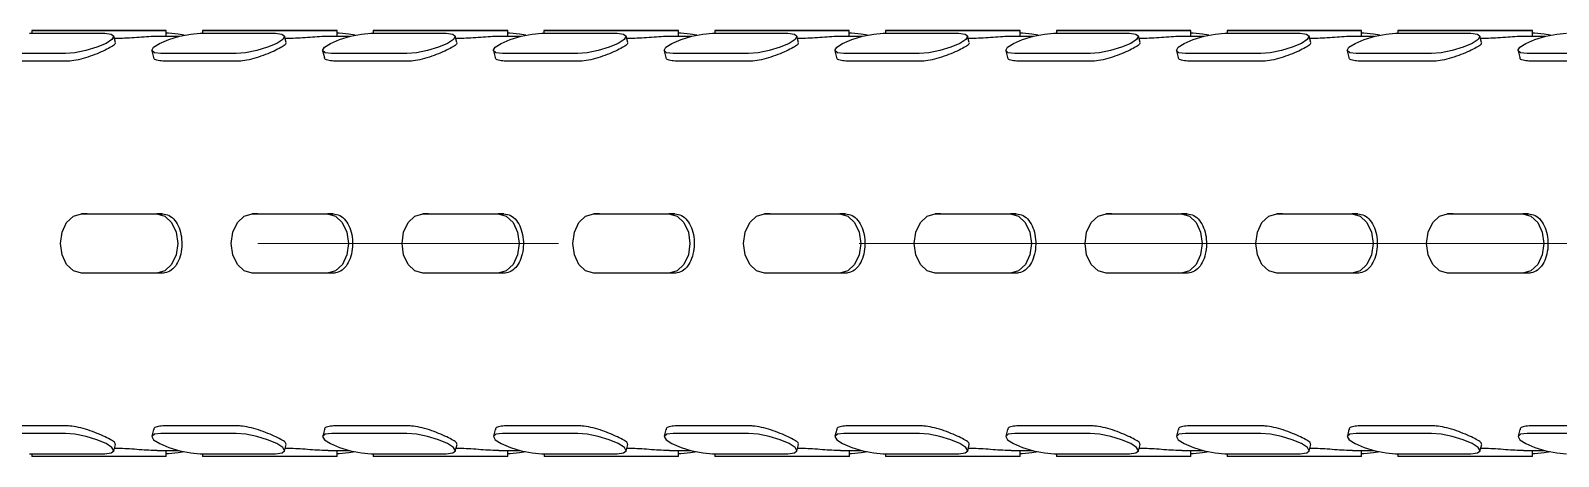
# Model space of a CAD drawing. Extents: x 0 to 2170, y 0 to 1590.
# Drawn here: x 886.3 to 1015.4, y 1186.9 to 1222.9 of the extents above; entities that cross this region are included whole.
import ezdxf

# ---------------------------------------------------------------- set-up
doc = ezdxf.new("R2010")
doc.units = 0
doc.header["$LTSCALE"] = 10
doc.header["$MEASUREMENT"] = 0
doc.linetypes.add('CENTERX2', pattern=[20.32, 12.7, -2.54, 2.54, -2.54])
doc.layers.get('0').update_dxf_attribs({"linetype": 'CONTINUOUS'})
doc.layers.add('中心线层', color=1, linetype='CENTERX2', lineweight=25)

msp = doc.modelspace()

# ---------------------------------------------------------------- linework, layer by layer
at = {"color": 7, "linetype": 'Continuous', "lineweight": 25}
for p, q in [((886.23, 1222.7), (892.6, 1222.7)), ((886.43, 1222.93), (886.43, 1222.7)), ((893.52, 1222.93), (887.16, 1222.93)), ((890.69, 1222.93), (897.06, 1222.93)), ((893.5, 1221.91), (893.36, 1222.47)), ((893.52, 1222.25), (893.41, 1222.25)), ((898.85, 1222.43), (897.04, 1222.43)), ((897.79, 1222.43), (897.79, 1222.93)), ((897.98, 1222.7), (897.79, 1222.7)), ((900.66, 1222.7), (907.02, 1222.7)), ((900.85, 1222.93), (900.85, 1222.7)), ((907.95, 1222.93), (901.58, 1222.93)), ((905.12, 1222.93), (911.48, 1222.93)), ((907.93, 1221.91), (907.78, 1222.47)), ((907.95, 1222.25), (907.84, 1222.25)), ((913.28, 1222.43), (911.46, 1222.43)), ((912.22, 1222.43), (912.22, 1222.93)), ((912.41, 1222.7), (912.22, 1222.7)), ((915.08, 1222.7), (921.45, 1222.7)), ((915.28, 1222.93), (915.28, 1222.7)), ((922.37, 1222.93), (916.01, 1222.93)), ((919.54, 1222.93), (925.91, 1222.93)), ((922.35, 1221.91), (922.21, 1222.47)), ((922.37, 1222.25), (922.26, 1222.25)), ((927.7, 1222.43), (925.89, 1222.43)), ((926.64, 1222.43), (926.64, 1222.93)), ((926.83, 1222.7), (926.64, 1222.7)), ((929.51, 1222.7), (935.87, 1222.7)), ((929.7, 1222.93), (929.7, 1222.7)), ((936.8, 1222.93), (930.43, 1222.93)), ((933.97, 1222.93), (940.33, 1222.93)), ((936.78, 1221.91), (936.63, 1222.47)), ((936.8, 1222.25), (936.69, 1222.25)), ((942.13, 1222.43), (940.31, 1222.43)), ((941.07, 1222.43), (941.07, 1222.93)), ((941.26, 1222.7), (941.07, 1222.7)), ((943.93, 1222.7), (950.3, 1222.7)), ((944.13, 1222.93), (944.13, 1222.7)), ((951.22, 1222.93), (944.86, 1222.93)), ((948.39, 1222.93), (954.76, 1222.93)), ((951.2, 1221.91), (951.06, 1222.47)), ((951.22, 1222.25), (951.11, 1222.25)), ((956.55, 1222.43), (954.74, 1222.43)), ((955.49, 1222.43), (955.49, 1222.93)), ((955.68, 1222.7), (955.49, 1222.7)), ((958.36, 1222.7), (964.72, 1222.7)), ((958.55, 1222.93), (958.55, 1222.7)), ((965.65, 1222.93), (959.28, 1222.93)), ((962.82, 1222.93), (969.18, 1222.93)), ((965.63, 1221.91), (965.48, 1222.47)), ((965.65, 1222.25), (965.54, 1222.25)), ((970.98, 1222.43), (969.16, 1222.43)), ((969.92, 1222.43), (969.92, 1222.93)), ((970.11, 1222.7), (969.92, 1222.7)), ((972.78, 1222.7), (979.15, 1222.7)), ((972.98, 1222.93), (972.98, 1222.7)), ((980.07, 1222.93), (973.71, 1222.93)), ((977.24, 1222.93), (983.61, 1222.93)), ((980.05, 1221.91), (979.91, 1222.47)), ((980.07, 1222.25), (979.96, 1222.25)), ((985.4, 1222.43), (983.59, 1222.43)), ((984.34, 1222.43), (984.34, 1222.93)), ((984.53, 1222.7), (984.34, 1222.7)), ((987.21, 1222.7), (993.57, 1222.7)), ((987.4, 1222.93), (987.4, 1222.7)), ((994.5, 1222.93), (988.13, 1222.93)), ((991.67, 1222.93), (998.03, 1222.93)), ((994.48, 1221.91), (994.33, 1222.47)), ((994.5, 1222.25), (994.39, 1222.25)), ((999.83, 1222.43), (998.01, 1222.43)), ((998.77, 1222.43), (998.77, 1222.93)), ((998.96, 1222.7), (998.77, 1222.7)), ((1001.63, 1222.7), (1008, 1222.7)), ((1001.83, 1222.93), (1001.83, 1222.7)), ((1008.92, 1222.93), (1002.56, 1222.93)), ((1006.09, 1222.93), (1012.46, 1222.93)), ((1008.9, 1221.91), (1008.76, 1222.47)), ((1008.92, 1222.25), (1008.81, 1222.25)), ((1014.25, 1222.43), (1012.44, 1222.43)), ((1013.19, 1222.43), (1013.19, 1222.93)), ((1013.38, 1222.7), (1013.19, 1222.7)), ((889.28, 1220.99), (882.91, 1220.99)), ((896.58, 1221.22), (896.72, 1220.66)), ((903.7, 1220.99), (897.34, 1220.99)), ((911, 1221.22), (911.15, 1220.66)), ((918.13, 1220.99), (911.76, 1220.99)), ((925.43, 1221.22), (925.57, 1220.66)), ((932.55, 1220.99), (926.19, 1220.99)), ((939.85, 1221.22), (940, 1220.66)), ((946.98, 1220.99), (940.61, 1220.99)), ((954.28, 1221.22), (954.42, 1220.66)), ((961.4, 1220.99), (955.04, 1220.99)), ((968.7, 1221.22), (968.85, 1220.66)), ((975.83, 1220.99), (969.46, 1220.99)), ((983.13, 1221.22), (983.27, 1220.66)), ((990.25, 1220.99), (983.89, 1220.99)), ((997.55, 1221.22), (997.7, 1220.66)), ((1004.68, 1220.99), (998.31, 1220.99)), ((1011.98, 1221.22), (1012.12, 1220.66)), ((1019.1, 1220.99), (1012.74, 1220.99)), ((889.44, 1220.35), (883.08, 1220.35)), ((903.87, 1220.35), (897.5, 1220.35)), ((918.29, 1220.35), (911.93, 1220.35)), ((932.72, 1220.35), (926.35, 1220.35)), ((947.14, 1220.35), (940.78, 1220.35)), ((961.57, 1220.35), (955.2, 1220.35)), ((975.99, 1220.35), (969.63, 1220.35)), ((990.42, 1220.35), (984.05, 1220.35)), ((1004.84, 1220.35), (998.48, 1220.35)), ((1019.27, 1220.35), (1012.9, 1220.35)), ((890.63, 1207.43), (896.99, 1207.43)), ((891.11, 1207.43), (890.63, 1207.43)), ((891.11, 1207.43), (897.47, 1207.43)), ((897.47, 1207.43), (896.99, 1207.43)), ((905.05, 1207.43), (911.41, 1207.43)), ((905.53, 1207.43), (905.05, 1207.43)), ((905.53, 1207.43), (911.9, 1207.43)), ((911.9, 1207.43), (911.41, 1207.43)), ((919.48, 1207.43), (925.84, 1207.43)), ((919.96, 1207.43), (919.48, 1207.43)), ((919.96, 1207.43), (926.32, 1207.43)), ((926.32, 1207.43), (925.84, 1207.43)), ((933.9, 1207.43), (940.26, 1207.43)), ((934.38, 1207.43), (933.9, 1207.43)), ((934.38, 1207.43), (940.75, 1207.43)), ((940.75, 1207.43), (940.26, 1207.43)), ((948.33, 1207.43), (954.69, 1207.43)), ((948.81, 1207.43), (948.33, 1207.43)), ((948.81, 1207.43), (955.17, 1207.43)), ((955.17, 1207.43), (954.69, 1207.43)), ((962.75, 1207.43), (969.11, 1207.43)), ((963.23, 1207.43), (962.75, 1207.43)), ((963.23, 1207.43), (969.6, 1207.43)), ((969.6, 1207.43), (969.11, 1207.43)), ((977.18, 1207.43), (983.54, 1207.43)), ((977.66, 1207.43), (977.18, 1207.43)), ((977.66, 1207.43), (984.02, 1207.43)), ((984.02, 1207.43), (983.54, 1207.43)), ((991.6, 1207.43), (997.96, 1207.43)), ((992.08, 1207.43), (991.6, 1207.43)), ((992.08, 1207.43), (998.45, 1207.43)), ((998.45, 1207.43), (997.96, 1207.43)), ((1006.03, 1207.43), (1012.39, 1207.43)), ((1006.51, 1207.43), (1006.03, 1207.43)), ((1006.51, 1207.43), (1012.87, 1207.43)), ((1012.87, 1207.43), (1012.39, 1207.43)), ((896.99, 1202.43), (890.63, 1202.43)), ((897.47, 1202.43), (896.99, 1202.43)), ((911.42, 1202.43), (905.05, 1202.43)), ((911.9, 1202.43), (911.42, 1202.43)), ((925.84, 1202.43), (919.48, 1202.43)), ((926.32, 1202.43), (925.84, 1202.43)), ((940.27, 1202.43), (933.9, 1202.43)), ((940.75, 1202.43), (940.27, 1202.43)), ((954.69, 1202.43), (948.33, 1202.43)), ((955.17, 1202.43), (954.69, 1202.43)), ((969.12, 1202.43), (962.75, 1202.43)), ((969.6, 1202.43), (969.12, 1202.43)), ((983.54, 1202.43), (977.18, 1202.43)), ((984.02, 1202.43), (983.54, 1202.43)), ((997.97, 1202.43), (991.6, 1202.43)), ((998.45, 1202.43), (997.97, 1202.43)), ((1012.39, 1202.43), (1006.03, 1202.43)), ((1012.87, 1202.43), (1012.39, 1202.43)), ((889.28, 1188.87), (882.92, 1188.87)), ((889.44, 1189.51), (883.08, 1189.51)), ((896.73, 1189.2), (896.58, 1188.64)), ((903.71, 1188.87), (897.34, 1188.87)), ((903.87, 1189.51), (897.51, 1189.51)), ((911.15, 1189.2), (911.01, 1188.64)), ((918.13, 1188.87), (911.77, 1188.87)), ((918.29, 1189.51), (911.93, 1189.51)), ((925.58, 1189.2), (925.43, 1188.64)), ((932.56, 1188.87), (926.19, 1188.87)), ((932.72, 1189.51), (926.36, 1189.51)), ((940, 1189.2), (939.86, 1188.64)), ((946.98, 1188.87), (940.62, 1188.87)), ((947.14, 1189.51), (940.78, 1189.51)), ((954.43, 1189.2), (954.28, 1188.64)), ((961.41, 1188.87), (955.04, 1188.87)), ((961.57, 1189.51), (955.21, 1189.51)), ((968.85, 1189.2), (968.71, 1188.64)), ((975.83, 1188.87), (969.47, 1188.87)), ((975.99, 1189.51), (969.63, 1189.51)), ((983.28, 1189.2), (983.13, 1188.64)), ((990.26, 1188.87), (983.89, 1188.87)), ((990.42, 1189.51), (984.06, 1189.51)), ((997.7, 1189.2), (997.56, 1188.64)), ((1004.68, 1188.87), (998.32, 1188.87)), ((1004.84, 1189.51), (998.48, 1189.51)), ((1012.13, 1189.2), (1011.98, 1188.64)), ((1019.11, 1188.87), (1012.74, 1188.87)), ((1019.27, 1189.51), (1012.91, 1189.51)), ((893.36, 1187.39), (893.51, 1187.95)), ((893.53, 1187.61), (893.42, 1187.61)), ((897.04, 1187.43), (898.85, 1187.43)), ((897.8, 1186.93), (897.8, 1187.43)), ((907.79, 1187.39), (907.93, 1187.95)), ((907.95, 1187.61), (907.84, 1187.61)), ((911.46, 1187.43), (913.27, 1187.43)), ((912.22, 1186.93), (912.22, 1187.43)), ((922.21, 1187.39), (922.36, 1187.95)), ((922.38, 1187.61), (922.27, 1187.61)), ((925.89, 1187.43), (927.7, 1187.43)), ((926.65, 1186.93), (926.65, 1187.43)), ((936.64, 1187.39), (936.78, 1187.95)), ((936.8, 1187.61), (936.69, 1187.61)), ((940.31, 1187.43), (942.12, 1187.43)), ((941.07, 1186.93), (941.07, 1187.43)), ((951.06, 1187.39), (951.21, 1187.95)), ((951.23, 1187.61), (951.12, 1187.61)), ((954.74, 1187.43), (956.55, 1187.43)), ((955.5, 1186.93), (955.5, 1187.43)), ((965.49, 1187.39), (965.63, 1187.95)), ((965.65, 1187.61), (965.54, 1187.61)), ((969.16, 1187.43), (970.97, 1187.43)), ((969.92, 1186.93), (969.92, 1187.43)), ((979.91, 1187.39), (980.06, 1187.95)), ((980.08, 1187.61), (979.97, 1187.61)), ((983.59, 1187.43), (985.4, 1187.43)), ((984.34, 1186.93), (984.34, 1187.43)), ((994.34, 1187.39), (994.48, 1187.95)), ((994.5, 1187.61), (994.39, 1187.61)), ((998.01, 1187.43), (999.82, 1187.43)), ((998.77, 1186.93), (998.77, 1187.43)), ((1008.76, 1187.39), (1008.91, 1187.95)), ((1008.93, 1187.61), (1008.82, 1187.61)), ((1012.44, 1187.43), (1014.25, 1187.43)), ((1013.19, 1186.93), (1013.19, 1187.43)), ((886.24, 1187.16), (892.6, 1187.16)), ((886.43, 1187.16), (886.43, 1186.93)), ((893.53, 1186.93), (887.16, 1186.93)), ((897.99, 1187.16), (897.8, 1187.16)), ((900.66, 1187.16), (907.03, 1187.16)), ((900.86, 1187.16), (900.86, 1186.93)), ((907.95, 1186.93), (901.59, 1186.93)), ((912.41, 1187.16), (912.22, 1187.16)), ((915.09, 1187.16), (921.45, 1187.16)), ((915.28, 1187.16), (915.28, 1186.93)), ((922.38, 1186.93), (916.01, 1186.93)), ((926.84, 1187.16), (926.65, 1187.16)), ((929.51, 1187.16), (935.88, 1187.16)), ((929.71, 1187.16), (929.71, 1186.93)), ((936.8, 1186.93), (930.44, 1186.93)), ((941.26, 1187.16), (941.07, 1187.16)), ((943.94, 1187.16), (950.3, 1187.16)), ((944.13, 1187.16), (944.13, 1186.93)), ((951.23, 1186.93), (944.86, 1186.93)), ((955.69, 1187.16), (955.5, 1187.16)), ((958.36, 1187.16), (964.73, 1187.16)), ((958.56, 1187.16), (958.56, 1186.93)), ((965.65, 1186.93), (959.29, 1186.93)), ((970.11, 1187.16), (969.92, 1187.16)), ((972.79, 1187.16), (979.15, 1187.16)), ((972.98, 1187.16), (972.98, 1186.93)), ((980.08, 1186.93), (973.71, 1186.93)), ((984.54, 1187.16), (984.34, 1187.16)), ((987.21, 1187.16), (993.58, 1187.16)), ((987.41, 1187.16), (987.41, 1186.93)), ((994.5, 1186.93), (988.14, 1186.93)), ((998.96, 1187.16), (998.77, 1187.16)), ((1001.64, 1187.16), (1008, 1187.16)), ((1001.83, 1187.16), (1001.83, 1186.93)), ((1008.93, 1186.93), (1002.56, 1186.93)), ((1013.39, 1187.16), (1013.19, 1187.16))]:
    msp.add_line(p, q, dxfattribs=at)
at = {"color": 7, "linetype": 'Continuous', "lineweight": 25, "flags": 128}
for points in [[(887.16, 1222.93), (886.62, 1222.93), (886.43, 1222.93), (886.62, 1222.93), (887.16, 1222.93), (887.97, 1222.93), (888.93, 1222.93), (889.88, 1222.93), (890.69, 1222.93)], [(892.6, 1222.7), (893.15, 1222.64), (893.36, 1222.45), (893.21, 1222.17), (892.71, 1221.85), (891.94, 1221.52), (891.01, 1221.24), (890.08, 1221.06), (889.28, 1220.99)], [(897.06, 1222.93), (897.6, 1222.93), (897.79, 1222.93), (897.6, 1222.93), (897.06, 1222.93), (896.25, 1222.93), (895.29, 1222.93), (894.33, 1222.93), (893.52, 1222.93)], [(897.34, 1220.99), (896.79, 1221.06), (896.57, 1221.24), (896.73, 1221.52), (897.23, 1221.85), (898, 1222.17), (898.92, 1222.45), (899.86, 1222.64), (900.66, 1222.7)], [(899.32, 1222.54), (898.79, 1222.64), (897.98, 1222.7)], [(901.58, 1222.93), (901.04, 1222.93), (900.85, 1222.93), (901.04, 1222.93), (901.58, 1222.93), (902.4, 1222.93), (903.35, 1222.93), (904.31, 1222.93), (905.12, 1222.93)], [(907.02, 1222.7), (907.57, 1222.64), (907.79, 1222.45), (907.63, 1222.17), (907.13, 1221.85), (906.36, 1221.52), (905.44, 1221.24), (904.5, 1221.06), (903.7, 1220.99)], [(911.48, 1222.93), (912.03, 1222.93), (912.22, 1222.93), (912.03, 1222.93), (911.48, 1222.93), (910.67, 1222.93), (909.72, 1222.93), (908.76, 1222.93), (907.95, 1222.93)], [(911.76, 1220.99), (911.21, 1221.06), (911, 1221.24), (911.15, 1221.52), (911.66, 1221.85), (912.43, 1222.17), (913.35, 1222.45), (914.28, 1222.64), (915.08, 1222.7)], [(913.75, 1222.54), (913.21, 1222.64), (912.41, 1222.7)], [(916.01, 1222.93), (915.47, 1222.93), (915.28, 1222.93), (915.47, 1222.93), (916.01, 1222.93), (916.82, 1222.93), (917.78, 1222.93), (918.73, 1222.93), (919.54, 1222.93)], [(921.45, 1222.7), (922, 1222.64), (922.21, 1222.45), (922.06, 1222.17), (921.56, 1221.85), (920.79, 1221.52), (919.86, 1221.24), (918.93, 1221.06), (918.13, 1220.99)], [(925.91, 1222.93), (926.45, 1222.93), (926.64, 1222.93), (926.45, 1222.93), (925.91, 1222.93), (925.1, 1222.93), (924.14, 1222.93), (923.18, 1222.93), (922.37, 1222.93)], [(926.19, 1220.99), (925.64, 1221.06), (925.42, 1221.24), (925.58, 1221.52), (926.08, 1221.85), (926.85, 1222.17), (927.77, 1222.45), (928.71, 1222.64), (929.51, 1222.7)], [(928.17, 1222.54), (927.64, 1222.64), (926.83, 1222.7)], [(930.43, 1222.93), (929.89, 1222.93), (929.7, 1222.93), (929.89, 1222.93), (930.43, 1222.93), (931.25, 1222.93), (932.2, 1222.93), (933.16, 1222.93), (933.97, 1222.93)], [(935.87, 1222.7), (936.42, 1222.64), (936.64, 1222.45), (936.48, 1222.17), (935.98, 1221.85), (935.21, 1221.52), (934.29, 1221.24), (933.35, 1221.06), (932.55, 1220.99)], [(940.33, 1222.93), (940.88, 1222.93), (941.07, 1222.93), (940.88, 1222.93), (940.33, 1222.93), (939.52, 1222.93), (938.57, 1222.93), (937.61, 1222.93), (936.8, 1222.93)], [(940.61, 1220.99), (940.06, 1221.06), (939.85, 1221.24), (940, 1221.52), (940.51, 1221.85), (941.28, 1222.17), (942.2, 1222.45), (943.13, 1222.64), (943.93, 1222.7)], [(942.6, 1222.54), (942.06, 1222.64), (941.26, 1222.7)], [(944.86, 1222.93), (944.32, 1222.93), (944.13, 1222.93), (944.32, 1222.93), (944.86, 1222.93), (945.67, 1222.93), (946.63, 1222.93), (947.58, 1222.93), (948.39, 1222.93)], [(950.3, 1222.7), (950.85, 1222.64), (951.06, 1222.45), (950.91, 1222.17), (950.41, 1221.85), (949.64, 1221.52), (948.71, 1221.24), (947.78, 1221.06), (946.98, 1220.99)], [(954.76, 1222.93), (955.3, 1222.93), (955.49, 1222.93), (955.3, 1222.93), (954.76, 1222.93), (953.95, 1222.93), (952.99, 1222.93), (952.03, 1222.93), (951.22, 1222.93)], [(955.04, 1220.99), (954.49, 1221.06), (954.27, 1221.24), (954.43, 1221.52), (954.93, 1221.85), (955.7, 1222.17), (956.62, 1222.45), (957.56, 1222.64), (958.36, 1222.7)], [(957.02, 1222.54), (956.49, 1222.64), (955.68, 1222.7)], [(959.28, 1222.93), (958.74, 1222.93), (958.55, 1222.93), (958.74, 1222.93), (959.28, 1222.93), (960.1, 1222.93), (961.05, 1222.93), (962.01, 1222.93), (962.82, 1222.93)], [(964.72, 1222.7), (965.27, 1222.64), (965.49, 1222.45), (965.33, 1222.17), (964.83, 1221.85), (964.06, 1221.52), (963.14, 1221.24), (962.2, 1221.06), (961.4, 1220.99)], [(969.18, 1222.93), (969.73, 1222.93), (969.92, 1222.93), (969.73, 1222.93), (969.18, 1222.93), (968.37, 1222.93), (967.42, 1222.93), (966.46, 1222.93), (965.65, 1222.93)], [(969.46, 1220.99), (968.91, 1221.06), (968.7, 1221.24), (968.85, 1221.52), (969.36, 1221.85), (970.13, 1222.17), (971.05, 1222.45), (971.98, 1222.64), (972.78, 1222.7)], [(971.45, 1222.54), (970.91, 1222.64), (970.11, 1222.7)], [(973.71, 1222.93), (973.17, 1222.93), (972.98, 1222.93), (973.17, 1222.93), (973.71, 1222.93), (974.52, 1222.93), (975.48, 1222.93), (976.43, 1222.93), (977.24, 1222.93)], [(979.15, 1222.7), (979.7, 1222.64), (979.91, 1222.45), (979.76, 1222.17), (979.26, 1221.85), (978.49, 1221.52), (977.56, 1221.24), (976.63, 1221.06), (975.83, 1220.99)], [(983.61, 1222.93), (984.15, 1222.93), (984.34, 1222.93), (984.15, 1222.93), (983.61, 1222.93), (982.8, 1222.93), (981.84, 1222.93), (980.88, 1222.93), (980.07, 1222.93)], [(983.89, 1220.99), (983.34, 1221.06), (983.12, 1221.24), (983.28, 1221.52), (983.78, 1221.85), (984.55, 1222.17), (985.47, 1222.45), (986.41, 1222.64), (987.21, 1222.7)], [(985.87, 1222.54), (985.34, 1222.64), (984.53, 1222.7)], [(988.13, 1222.93), (987.59, 1222.93), (987.4, 1222.93), (987.59, 1222.93), (988.13, 1222.93), (988.94, 1222.93), (989.9, 1222.93), (990.86, 1222.93), (991.67, 1222.93)], [(993.57, 1222.7), (994.12, 1222.64), (994.34, 1222.45), (994.18, 1222.17), (993.68, 1221.85), (992.91, 1221.52), (991.99, 1221.24), (991.05, 1221.06), (990.25, 1220.99)], [(998.03, 1222.93), (998.58, 1222.93), (998.77, 1222.93), (998.58, 1222.93), (998.03, 1222.93), (997.22, 1222.93), (996.27, 1222.93), (995.31, 1222.93), (994.5, 1222.93)], [(998.31, 1220.99), (997.76, 1221.06), (997.55, 1221.24), (997.7, 1221.52), (998.21, 1221.85), (998.98, 1222.17), (999.9, 1222.45), (1000.83, 1222.64), (1001.63, 1222.7)], [(1000.3, 1222.54), (999.76, 1222.64), (998.96, 1222.7)], [(1002.56, 1222.93), (1002.02, 1222.93), (1001.83, 1222.93), (1002.02, 1222.93), (1002.56, 1222.93), (1003.37, 1222.93), (1004.33, 1222.93), (1005.28, 1222.93), (1006.09, 1222.93)], [(1008, 1222.7), (1008.55, 1222.64), (1008.76, 1222.45), (1008.61, 1222.17), (1008.11, 1221.85), (1007.34, 1221.52), (1006.41, 1221.24), (1005.48, 1221.06), (1004.68, 1220.99)], [(1012.46, 1222.93), (1013, 1222.93), (1013.19, 1222.93), (1013, 1222.93), (1012.46, 1222.93), (1011.65, 1222.93), (1010.69, 1222.93), (1009.73, 1222.93), (1008.92, 1222.93)], [(1012.74, 1220.99), (1012.19, 1221.06), (1011.97, 1221.24), (1012.13, 1221.52), (1012.63, 1221.85), (1013.4, 1222.17), (1014.32, 1222.45), (1015.26, 1222.64), (1016.06, 1222.7)], [(1014.72, 1222.54), (1014.19, 1222.64), (1013.38, 1222.7)], [(890.63, 1202.43), (889.95, 1202.62), (889.38, 1203.16), (888.99, 1203.97), (888.86, 1204.93), (888.99, 1205.89), (889.38, 1206.7), (889.95, 1207.24), (890.63, 1207.43)], [(896.99, 1207.43), (897.67, 1207.24), (898.24, 1206.7), (898.62, 1205.89), (898.76, 1204.93), (898.62, 1203.97), (898.24, 1203.16), (897.67, 1202.62), (896.99, 1202.43)], [(905.05, 1202.43), (904.37, 1202.62), (903.8, 1203.16), (903.42, 1203.97), (903.28, 1204.93), (903.42, 1205.89), (903.8, 1206.7), (904.37, 1207.24), (905.05, 1207.43)], [(911.41, 1207.43), (912.09, 1207.24), (912.66, 1206.7), (913.05, 1205.89), (913.18, 1204.93), (913.05, 1203.97), (912.67, 1203.16), (912.09, 1202.62), (911.42, 1202.43)], [(919.48, 1202.43), (918.8, 1202.62), (918.23, 1203.16), (917.84, 1203.97), (917.71, 1204.93), (917.84, 1205.89), (918.23, 1206.7), (918.8, 1207.24), (919.48, 1207.43)], [(925.84, 1207.43), (926.52, 1207.24), (927.09, 1206.7), (927.47, 1205.89), (927.61, 1204.93), (927.47, 1203.97), (927.09, 1203.16), (926.52, 1202.62), (925.84, 1202.43)], [(933.9, 1202.43), (933.22, 1202.62), (932.65, 1203.16), (932.27, 1203.97), (932.13, 1204.93), (932.27, 1205.89), (932.65, 1206.7), (933.22, 1207.24), (933.9, 1207.43)], [(940.26, 1207.43), (940.94, 1207.24), (941.51, 1206.7), (941.9, 1205.89), (942.03, 1204.93), (941.9, 1203.97), (941.52, 1203.16), (940.94, 1202.62), (940.27, 1202.43)], [(948.33, 1202.43), (947.65, 1202.62), (947.08, 1203.16), (946.69, 1203.97), (946.56, 1204.93), (946.69, 1205.89), (947.08, 1206.7), (947.65, 1207.24), (948.33, 1207.43)], [(954.69, 1207.43), (955.37, 1207.24), (955.94, 1206.7), (956.32, 1205.89), (956.46, 1204.93), (956.32, 1203.97), (955.94, 1203.16), (955.37, 1202.62), (954.69, 1202.43)], [(962.75, 1202.43), (962.07, 1202.62), (961.5, 1203.16), (961.12, 1203.97), (960.98, 1204.93), (961.12, 1205.89), (961.5, 1206.7), (962.07, 1207.24), (962.75, 1207.43)], [(969.11, 1207.43), (969.79, 1207.24), (970.36, 1206.7), (970.75, 1205.89), (970.88, 1204.93), (970.75, 1203.97), (970.37, 1203.16), (969.79, 1202.62), (969.12, 1202.43)], [(977.18, 1202.43), (976.5, 1202.62), (975.93, 1203.16), (975.54, 1203.97), (975.41, 1204.93), (975.54, 1205.89), (975.93, 1206.7), (976.5, 1207.24), (977.18, 1207.43)], [(983.54, 1207.43), (984.22, 1207.24), (984.79, 1206.7), (985.17, 1205.89), (985.31, 1204.93), (985.17, 1203.97), (984.79, 1203.16), (984.22, 1202.62), (983.54, 1202.43)], [(991.6, 1202.43), (990.92, 1202.62), (990.35, 1203.16), (989.97, 1203.97), (989.83, 1204.93), (989.97, 1205.89), (990.35, 1206.7), (990.92, 1207.24), (991.6, 1207.43)], [(997.96, 1207.43), (998.64, 1207.24), (999.21, 1206.7), (999.6, 1205.89), (999.73, 1204.93), (999.6, 1203.97), (999.22, 1203.16), (998.64, 1202.62), (997.97, 1202.43)], [(1006.03, 1202.43), (1005.35, 1202.62), (1004.78, 1203.16), (1004.39, 1203.97), (1004.26, 1204.93), (1004.39, 1205.89), (1004.78, 1206.7), (1005.35, 1207.24), (1006.03, 1207.43)], [(1012.39, 1207.43), (1013.07, 1207.24), (1013.64, 1206.7), (1014.02, 1205.89), (1014.16, 1204.93), (1014.02, 1203.97), (1013.64, 1203.16), (1013.07, 1202.62), (1012.39, 1202.43)], [(892.6, 1187.16), (893.15, 1187.23), (893.37, 1187.41), (893.21, 1187.69), (892.71, 1188.02), (891.94, 1188.34), (891.02, 1188.62), (890.08, 1188.81), (889.28, 1188.87)], [(897.34, 1188.87), (896.79, 1188.81), (896.58, 1188.62), (896.73, 1188.34), (897.24, 1188.02), (898.01, 1187.69), (898.93, 1187.41), (899.86, 1187.23), (900.66, 1187.16)], [(907.03, 1187.16), (907.58, 1187.23), (907.79, 1187.41), (907.64, 1187.69), (907.13, 1188.02), (906.36, 1188.34), (905.44, 1188.62), (904.51, 1188.81), (903.71, 1188.87)], [(911.77, 1188.87), (911.22, 1188.81), (911, 1188.62), (911.16, 1188.34), (911.66, 1188.02), (912.43, 1187.69), (913.35, 1187.41), (914.29, 1187.23), (915.09, 1187.16)], [(921.45, 1187.16), (922, 1187.23), (922.22, 1187.41), (922.06, 1187.69), (921.56, 1188.02), (920.79, 1188.34), (919.87, 1188.62), (918.93, 1188.81), (918.13, 1188.87)], [(926.19, 1188.87), (925.64, 1188.81), (925.43, 1188.62), (925.58, 1188.34), (926.09, 1188.02), (926.86, 1187.69), (927.78, 1187.41), (928.71, 1187.23), (929.51, 1187.16)], [(935.88, 1187.16), (936.43, 1187.23), (936.64, 1187.41), (936.49, 1187.69), (935.98, 1188.02), (935.21, 1188.34), (934.29, 1188.62), (933.36, 1188.81), (932.56, 1188.87)], [(940.62, 1188.87), (940.07, 1188.81), (939.85, 1188.62), (940.01, 1188.34), (940.51, 1188.02), (941.28, 1187.69), (942.2, 1187.41), (943.14, 1187.23), (943.94, 1187.16)], [(950.3, 1187.16), (950.85, 1187.23), (951.07, 1187.41), (950.91, 1187.69), (950.41, 1188.02), (949.64, 1188.34), (948.72, 1188.62), (947.78, 1188.81), (946.98, 1188.87)], [(955.04, 1188.87), (954.49, 1188.81), (954.28, 1188.62), (954.43, 1188.34), (954.93, 1188.02), (955.71, 1187.69), (956.63, 1187.41), (957.56, 1187.23), (958.36, 1187.16)], [(964.73, 1187.16), (965.28, 1187.23), (965.49, 1187.41), (965.34, 1187.69), (964.83, 1188.02), (964.06, 1188.34), (963.14, 1188.62), (962.21, 1188.81), (961.41, 1188.87)], [(969.47, 1188.87), (968.92, 1188.81), (968.7, 1188.62), (968.86, 1188.34), (969.36, 1188.02), (970.13, 1187.69), (971.05, 1187.41), (971.99, 1187.23), (972.79, 1187.16)], [(979.15, 1187.16), (979.7, 1187.23), (979.92, 1187.41), (979.76, 1187.69), (979.26, 1188.02), (978.49, 1188.34), (977.57, 1188.62), (976.63, 1188.81), (975.83, 1188.87)], [(983.89, 1188.87), (983.34, 1188.81), (983.13, 1188.62), (983.28, 1188.34), (983.78, 1188.02), (984.56, 1187.69), (985.48, 1187.41), (986.41, 1187.23), (987.21, 1187.16)], [(993.58, 1187.16), (994.13, 1187.23), (994.34, 1187.41), (994.19, 1187.69), (993.68, 1188.02), (992.91, 1188.34), (991.99, 1188.62), (991.06, 1188.81), (990.26, 1188.87)], [(998.32, 1188.87), (997.77, 1188.81), (997.55, 1188.62), (997.71, 1188.34), (998.21, 1188.02), (998.98, 1187.69), (999.9, 1187.41), (1000.84, 1187.23), (1001.64, 1187.16)], [(1008, 1187.16), (1008.55, 1187.23), (1008.77, 1187.41), (1008.61, 1187.69), (1008.11, 1188.02), (1007.34, 1188.34), (1006.42, 1188.62), (1005.48, 1188.81), (1004.68, 1188.87)], [(1012.74, 1188.87), (1012.19, 1188.81), (1011.98, 1188.62), (1012.13, 1188.34), (1012.63, 1188.02), (1013.41, 1187.69), (1014.33, 1187.41), (1015.26, 1187.23), (1016.06, 1187.16)], [(887.16, 1186.93), (886.62, 1186.93), (886.43, 1186.93)], [(897.8, 1186.93), (897.6, 1186.93), (897.06, 1186.93), (896.25, 1186.93), (895.3, 1186.93), (894.34, 1186.93), (893.53, 1186.93)], [(899.32, 1187.32), (898.79, 1187.23), (897.99, 1187.16)], [(901.59, 1186.93), (901.05, 1186.93), (900.86, 1186.93)], [(912.22, 1186.93), (912.03, 1186.93), (911.49, 1186.93), (910.68, 1186.93), (909.72, 1186.93), (908.76, 1186.93), (907.95, 1186.93)], [(913.75, 1187.32), (913.22, 1187.23), (912.41, 1187.16)], [(916.01, 1186.93), (915.47, 1186.93), (915.28, 1186.93)], [(926.65, 1186.93), (926.45, 1186.93), (925.91, 1186.93), (925.1, 1186.93), (924.15, 1186.93), (923.19, 1186.93), (922.38, 1186.93)], [(928.17, 1187.32), (927.64, 1187.23), (926.84, 1187.16)], [(930.44, 1186.93), (929.9, 1186.93), (929.71, 1186.93)], [(941.07, 1186.93), (940.88, 1186.93), (940.34, 1186.93), (939.53, 1186.93), (938.57, 1186.93), (937.61, 1186.93), (936.8, 1186.93)], [(942.6, 1187.32), (942.07, 1187.23), (941.26, 1187.16)], [(944.86, 1186.93), (944.32, 1186.93), (944.13, 1186.93)], [(955.5, 1186.93), (955.3, 1186.93), (954.76, 1186.93), (953.95, 1186.93), (953, 1186.93), (952.04, 1186.93), (951.23, 1186.93)], [(957.02, 1187.32), (956.49, 1187.23), (955.69, 1187.16)], [(959.29, 1186.93), (958.75, 1186.93), (958.56, 1186.93)], [(969.92, 1186.93), (969.73, 1186.93), (969.19, 1186.93), (968.38, 1186.93), (967.42, 1186.93), (966.46, 1186.93), (965.65, 1186.93)], [(971.45, 1187.32), (970.92, 1187.23), (970.11, 1187.16)], [(973.71, 1186.93), (973.17, 1186.93), (972.98, 1186.93)], [(984.34, 1186.93), (984.15, 1186.93), (983.61, 1186.93), (982.8, 1186.93), (981.85, 1186.93), (980.89, 1186.93), (980.08, 1186.93)], [(985.87, 1187.32), (985.34, 1187.23), (984.54, 1187.16)], [(988.14, 1186.93), (987.6, 1186.93), (987.41, 1186.93)], [(998.77, 1186.93), (998.58, 1186.93), (998.04, 1186.93), (997.23, 1186.93), (996.27, 1186.93), (995.31, 1186.93), (994.5, 1186.93)], [(1000.3, 1187.32), (999.76, 1187.23), (998.96, 1187.16)], [(1002.56, 1186.93), (1002.02, 1186.93), (1001.83, 1186.93)], [(1013.19, 1186.93), (1013, 1186.93), (1012.46, 1186.93), (1011.65, 1186.93), (1010.69, 1186.93), (1009.74, 1186.93), (1008.93, 1186.93)], [(1014.72, 1187.32), (1014.19, 1187.23), (1013.39, 1187.16)]]:
    msp.add_lwpolyline(points, dxfattribs=at)
at = {"color": 7, "linetype": 'Continuous', "lineweight": 25}
for points, knots in [([(897.04, 1222.43), (896.98, 1222.43), (896.74, 1222.43), (896.13, 1222.4), (895.3, 1222.34), (894.46, 1222.28), (893.87, 1222.26), (893.59, 1222.25), (893.52, 1222.25)], [0, 0, 0, 0, 0.071625, 0.283821, 0.496766, 0.711605, 0.926565, 1, 1, 1, 1]), ([(911.46, 1222.43), (911.4, 1222.43), (911.17, 1222.43), (910.56, 1222.4), (909.73, 1222.34), (908.89, 1222.28), (908.29, 1222.26), (908.02, 1222.25), (907.95, 1222.25)], [0, 0, 0, 0, 0.071625, 0.283821, 0.496766, 0.711605, 0.926565, 1, 1, 1, 1]), ([(925.89, 1222.43), (925.83, 1222.43), (925.59, 1222.43), (924.98, 1222.4), (924.15, 1222.34), (923.31, 1222.28), (922.72, 1222.26), (922.44, 1222.25), (922.37, 1222.25)], [0, 0, 0, 0, 0.071625, 0.283821, 0.496766, 0.711605, 0.926565, 1, 1, 1, 1]), ([(940.31, 1222.43), (940.25, 1222.43), (940.02, 1222.43), (939.41, 1222.4), (938.58, 1222.34), (937.74, 1222.28), (937.14, 1222.26), (936.87, 1222.25), (936.8, 1222.25)], [0, 0, 0, 0, 0.071625, 0.283821, 0.496766, 0.711605, 0.926565, 1, 1, 1, 1]), ([(954.74, 1222.43), (954.68, 1222.43), (954.44, 1222.43), (953.83, 1222.4), (953, 1222.34), (952.16, 1222.28), (951.57, 1222.26), (951.29, 1222.25), (951.22, 1222.25)], [0, 0, 0, 0, 0.071625, 0.283821, 0.496766, 0.711605, 0.926565, 1, 1, 1, 1]), ([(969.16, 1222.43), (969.1, 1222.43), (968.87, 1222.43), (968.26, 1222.4), (967.43, 1222.34), (966.59, 1222.28), (965.99, 1222.26), (965.72, 1222.25), (965.65, 1222.25)], [0, 0, 0, 0, 0.071625, 0.283821, 0.496766, 0.711605, 0.926565, 1, 1, 1, 1]), ([(983.59, 1222.43), (983.53, 1222.43), (983.29, 1222.43), (982.68, 1222.4), (981.85, 1222.34), (981.01, 1222.28), (980.42, 1222.26), (980.14, 1222.25), (980.07, 1222.25)], [0, 0, 0, 0, 0.071625, 0.283821, 0.496766, 0.711605, 0.926565, 1, 1, 1, 1]), ([(998.01, 1222.43), (997.95, 1222.43), (997.72, 1222.43), (997.11, 1222.4), (996.28, 1222.34), (995.44, 1222.28), (994.84, 1222.26), (994.57, 1222.25), (994.5, 1222.25)], [0, 0, 0, 0, 0.071625, 0.283821, 0.496766, 0.711605, 0.926565, 1, 1, 1, 1]), ([(1012.44, 1222.43), (1012.38, 1222.43), (1012.14, 1222.43), (1011.53, 1222.4), (1010.7, 1222.34), (1009.86, 1222.28), (1009.27, 1222.26), (1008.99, 1222.25), (1008.92, 1222.25)], [0, 0, 0, 0, 0.071625, 0.283821, 0.496766, 0.711605, 0.926565, 1, 1, 1, 1]), ([(893.48, 1221.9), (893.48, 1221.87), (893.49, 1221.78), (893.19, 1221.57), (892.66, 1221.28), (891.96, 1220.97), (891.17, 1220.68), (890.36, 1220.45), (889.79, 1220.36), (889.51, 1220.35), (889.44, 1220.35)], [0, 0, 0, 0, 0.105974, 0.247729, 0.388511, 0.528277, 0.668537, 0.810044, 0.951631, 1, 1, 1, 1]), ([(907.9, 1221.9), (907.91, 1221.87), (907.92, 1221.78), (907.61, 1221.57), (907.09, 1221.28), (906.39, 1220.97), (905.59, 1220.68), (904.79, 1220.45), (904.21, 1220.36), (903.94, 1220.35), (903.87, 1220.35)], [0, 0, 0, 0, 0.1059737, 0.2477293, 0.3885112, 0.528277, 0.668537, 0.8100443, 0.951631, 1, 1, 1, 1]), ([(922.33, 1221.9), (922.33, 1221.87), (922.34, 1221.78), (922.04, 1221.57), (921.51, 1221.28), (920.81, 1220.97), (920.02, 1220.68), (919.21, 1220.45), (918.64, 1220.36), (918.36, 1220.35), (918.29, 1220.35)], [0, 0, 0, 0, 0.105974, 0.247729, 0.388511, 0.528277, 0.668537, 0.810044, 0.951631, 1, 1, 1, 1]), ([(936.75, 1221.9), (936.76, 1221.87), (936.77, 1221.78), (936.46, 1221.57), (935.94, 1221.28), (935.24, 1220.97), (934.44, 1220.68), (933.64, 1220.45), (933.06, 1220.36), (932.79, 1220.35), (932.72, 1220.35)], [0, 0, 0, 0, 0.105974, 0.247729, 0.388511, 0.528277, 0.668537, 0.810044, 0.951631, 1, 1, 1, 1]), ([(951.18, 1221.9), (951.18, 1221.87), (951.19, 1221.78), (950.89, 1221.57), (950.36, 1221.28), (949.66, 1220.97), (948.87, 1220.68), (948.06, 1220.45), (947.49, 1220.36), (947.21, 1220.35), (947.14, 1220.35)], [0, 0, 0, 0, 0.105974, 0.247729, 0.388511, 0.528277, 0.668537, 0.810044, 0.951631, 1, 1, 1, 1]), ([(965.6, 1221.9), (965.61, 1221.87), (965.62, 1221.78), (965.31, 1221.57), (964.79, 1221.28), (964.09, 1220.97), (963.29, 1220.68), (962.49, 1220.45), (961.91, 1220.36), (961.64, 1220.35), (961.57, 1220.35)], [0, 0, 0, 0, 0.1059737, 0.2477293, 0.3885112, 0.528277, 0.668537, 0.8100443, 0.951631, 1, 1, 1, 1]), ([(980.03, 1221.9), (980.03, 1221.87), (980.04, 1221.78), (979.74, 1221.57), (979.21, 1221.28), (978.51, 1220.97), (977.72, 1220.68), (976.91, 1220.45), (976.34, 1220.36), (976.06, 1220.35), (975.99, 1220.35)], [0, 0, 0, 0, 0.105974, 0.247729, 0.388511, 0.528277, 0.668537, 0.810044, 0.951631, 1, 1, 1, 1]), ([(994.45, 1221.9), (994.46, 1221.87), (994.47, 1221.78), (994.16, 1221.57), (993.64, 1221.28), (992.94, 1220.97), (992.14, 1220.68), (991.34, 1220.45), (990.76, 1220.36), (990.49, 1220.35), (990.42, 1220.35)], [0, 0, 0, 0, 0.105974, 0.247729, 0.388511, 0.528277, 0.668537, 0.810044, 0.951631, 1, 1, 1, 1]), ([(1008.88, 1221.9), (1008.88, 1221.87), (1008.89, 1221.78), (1008.59, 1221.57), (1008.06, 1221.28), (1007.36, 1220.97), (1006.57, 1220.68), (1005.76, 1220.45), (1005.19, 1220.36), (1004.91, 1220.35), (1004.84, 1220.35)], [0, 0, 0, 0, 0.105974, 0.247729, 0.388511, 0.528277, 0.668537, 0.810044, 0.951631, 1, 1, 1, 1]), ([(897.5, 1220.35), (897.33, 1220.37), (896.97, 1220.39), (896.73, 1220.53), (896.75, 1220.65), (896.75, 1220.67)], [0, 0, 0, 0, 0.444341, 0.888572, 1, 1, 1, 1]), ([(911.93, 1220.35), (911.75, 1220.37), (911.4, 1220.39), (911.16, 1220.53), (911.17, 1220.65), (911.17, 1220.67)], [0, 0, 0, 0, 0.444341, 0.888572, 1, 1, 1, 1]), ([(926.35, 1220.35), (926.18, 1220.37), (925.82, 1220.39), (925.58, 1220.53), (925.6, 1220.65), (925.6, 1220.67)], [0, 0, 0, 0, 0.4443411, 0.8885719, 1, 1, 1, 1]), ([(940.78, 1220.35), (940.6, 1220.37), (940.25, 1220.39), (940.01, 1220.53), (940.02, 1220.65), (940.02, 1220.67)], [0, 0, 0, 0, 0.444341, 0.888572, 1, 1, 1, 1]), ([(955.2, 1220.35), (955.03, 1220.37), (954.67, 1220.39), (954.43, 1220.53), (954.45, 1220.65), (954.45, 1220.67)], [0, 0, 0, 0, 0.444341, 0.888572, 1, 1, 1, 1]), ([(969.63, 1220.35), (969.45, 1220.37), (969.1, 1220.39), (968.86, 1220.53), (968.87, 1220.65), (968.87, 1220.67)], [0, 0, 0, 0, 0.444341, 0.888572, 1, 1, 1, 1]), ([(984.05, 1220.35), (983.88, 1220.37), (983.52, 1220.39), (983.28, 1220.53), (983.3, 1220.65), (983.3, 1220.67)], [0, 0, 0, 0, 0.444341, 0.888572, 1, 1, 1, 1]), ([(998.48, 1220.35), (998.3, 1220.37), (997.95, 1220.39), (997.71, 1220.53), (997.72, 1220.65), (997.72, 1220.67)], [0, 0, 0, 0, 0.444341, 0.888572, 1, 1, 1, 1]), ([(1012.9, 1220.35), (1012.73, 1220.37), (1012.37, 1220.39), (1012.13, 1220.53), (1012.15, 1220.65), (1012.15, 1220.67)], [0, 0, 0, 0, 0.444341, 0.888572, 1, 1, 1, 1]), ([(897.47, 1207.43), (897.66, 1207.4), (898.05, 1207.35), (898.54, 1206.92), (898.9, 1206.29), (899.1, 1205.5), (899.13, 1204.65), (898.99, 1203.83), (898.69, 1203.14), (898.24, 1202.64), (897.8, 1202.45), (897.54, 1202.43), (897.47, 1202.43)], [0, 0, 0, 0, 0.106623, 0.213219, 0.320502, 0.428242, 0.535242, 0.64147, 0.748074, 0.855626, 0.963237, 1, 1, 1, 1]), ([(911.9, 1207.43), (912.09, 1207.4), (912.48, 1207.35), (912.97, 1206.92), (913.33, 1206.29), (913.53, 1205.5), (913.56, 1204.65), (913.41, 1203.83), (913.11, 1203.14), (912.66, 1202.64), (912.23, 1202.45), (911.96, 1202.43), (911.9, 1202.43)], [0, 0, 0, 0, 0.106623, 0.213219, 0.320502, 0.428242, 0.535242, 0.64147, 0.748074, 0.855626, 0.963237, 1, 1, 1, 1]), ([(926.32, 1207.43), (926.51, 1207.4), (926.9, 1207.35), (927.39, 1206.92), (927.75, 1206.29), (927.95, 1205.5), (927.98, 1204.65), (927.84, 1203.83), (927.54, 1203.14), (927.09, 1202.64), (926.65, 1202.45), (926.39, 1202.43), (926.32, 1202.43)], [0, 0, 0, 0, 0.106623, 0.213219, 0.320502, 0.428242, 0.535242, 0.64147, 0.748074, 0.855626, 0.963237, 1, 1, 1, 1]), ([(940.75, 1207.43), (940.94, 1207.4), (941.33, 1207.35), (941.82, 1206.92), (942.18, 1206.29), (942.38, 1205.5), (942.41, 1204.65), (942.26, 1203.83), (941.96, 1203.14), (941.51, 1202.64), (941.08, 1202.45), (940.81, 1202.43), (940.75, 1202.43)], [0, 0, 0, 0, 0.106623, 0.213219, 0.320502, 0.428242, 0.535242, 0.64147, 0.748074, 0.855626, 0.963237, 1, 1, 1, 1]), ([(955.17, 1207.43), (955.36, 1207.4), (955.75, 1207.35), (956.24, 1206.92), (956.6, 1206.29), (956.8, 1205.5), (956.83, 1204.65), (956.69, 1203.83), (956.39, 1203.14), (955.94, 1202.64), (955.5, 1202.45), (955.24, 1202.43), (955.17, 1202.43)], [0, 0, 0, 0, 0.106623, 0.213219, 0.320502, 0.428242, 0.535242, 0.64147, 0.748074, 0.855626, 0.963237, 1, 1, 1, 1]), ([(969.6, 1207.43), (969.79, 1207.4), (970.18, 1207.35), (970.67, 1206.92), (971.03, 1206.29), (971.23, 1205.5), (971.26, 1204.65), (971.11, 1203.83), (970.81, 1203.14), (970.36, 1202.64), (969.93, 1202.45), (969.66, 1202.43), (969.6, 1202.43)], [0, 0, 0, 0, 0.106623, 0.213219, 0.320502, 0.428242, 0.535242, 0.64147, 0.748074, 0.855626, 0.963237, 1, 1, 1, 1]), ([(984.02, 1207.43), (984.21, 1207.4), (984.6, 1207.35), (985.09, 1206.92), (985.45, 1206.29), (985.65, 1205.5), (985.68, 1204.65), (985.54, 1203.83), (985.24, 1203.14), (984.79, 1202.64), (984.35, 1202.45), (984.09, 1202.43), (984.02, 1202.43)], [0, 0, 0, 0, 0.106623, 0.213219, 0.320502, 0.428242, 0.535242, 0.64147, 0.748074, 0.855626, 0.963237, 1, 1, 1, 1]), ([(998.45, 1207.43), (998.64, 1207.4), (999.03, 1207.35), (999.52, 1206.92), (999.88, 1206.29), (1000.08, 1205.5), (1000.11, 1204.65), (999.96, 1203.83), (999.66, 1203.14), (999.21, 1202.64), (998.78, 1202.45), (998.51, 1202.43), (998.45, 1202.43)], [0, 0, 0, 0, 0.106623, 0.213219, 0.320502, 0.428242, 0.535242, 0.64147, 0.748074, 0.855626, 0.963237, 1, 1, 1, 1]), ([(1012.87, 1207.43), (1013.06, 1207.4), (1013.45, 1207.35), (1013.94, 1206.92), (1014.3, 1206.29), (1014.5, 1205.5), (1014.53, 1204.65), (1014.39, 1203.83), (1014.09, 1203.14), (1013.64, 1202.64), (1013.2, 1202.45), (1012.94, 1202.43), (1012.87, 1202.43)], [0, 0, 0, 0, 0.106623, 0.213219, 0.320502, 0.428242, 0.535242, 0.64147, 0.748074, 0.855626, 0.963237, 1, 1, 1, 1]), ([(893.48, 1187.96), (893.49, 1188), (893.5, 1188.08), (893.19, 1188.3), (892.67, 1188.58), (891.97, 1188.89), (891.17, 1189.18), (890.37, 1189.41), (889.79, 1189.5), (889.51, 1189.51), (889.44, 1189.51)], [0, 0, 0, 0, 0.1059503, 0.2477096, 0.3884951, 0.5282646, 0.6685283, 0.8100393, 0.9516297, 1, 1, 1, 1]), ([(897.51, 1189.51), (897.33, 1189.5), (896.98, 1189.47), (896.74, 1189.33), (896.75, 1189.22), (896.75, 1189.19)], [0, 0, 0, 0, 0.444304, 0.888498, 1, 1, 1, 1]), ([(907.91, 1187.96), (907.91, 1188), (907.92, 1188.08), (907.62, 1188.3), (907.09, 1188.58), (906.39, 1188.89), (905.6, 1189.18), (904.79, 1189.41), (904.21, 1189.5), (903.94, 1189.51), (903.87, 1189.51)], [0, 0, 0, 0, 0.10595, 0.24771, 0.388495, 0.528265, 0.668528, 0.810039, 0.95163, 1, 1, 1, 1]), ([(911.93, 1189.51), (911.75, 1189.5), (911.4, 1189.47), (911.16, 1189.33), (911.17, 1189.22), (911.18, 1189.19)], [0, 0, 0, 0, 0.444304, 0.888498, 1, 1, 1, 1]), ([(922.33, 1187.96), (922.34, 1188), (922.35, 1188.08), (922.04, 1188.3), (921.52, 1188.58), (920.82, 1188.89), (920.02, 1189.18), (919.22, 1189.41), (918.64, 1189.5), (918.36, 1189.51), (918.29, 1189.51)], [0, 0, 0, 0, 0.10595, 0.24771, 0.388495, 0.528265, 0.668528, 0.810039, 0.95163, 1, 1, 1, 1]), ([(926.36, 1189.51), (926.18, 1189.5), (925.83, 1189.47), (925.59, 1189.33), (925.6, 1189.22), (925.6, 1189.19)], [0, 0, 0, 0, 0.444304, 0.888498, 1, 1, 1, 1]), ([(936.76, 1187.96), (936.76, 1188), (936.77, 1188.08), (936.47, 1188.3), (935.94, 1188.58), (935.24, 1188.89), (934.45, 1189.18), (933.64, 1189.41), (933.06, 1189.5), (932.79, 1189.51), (932.72, 1189.51)], [0, 0, 0, 0, 0.10595, 0.24771, 0.388495, 0.528265, 0.668528, 0.810039, 0.95163, 1, 1, 1, 1]), ([(940.78, 1189.51), (940.6, 1189.5), (940.25, 1189.47), (940.01, 1189.33), (940.02, 1189.22), (940.03, 1189.19)], [0, 0, 0, 0, 0.4443043, 0.8884983, 1, 1, 1, 1]), ([(951.18, 1187.96), (951.19, 1188), (951.2, 1188.08), (950.89, 1188.3), (950.37, 1188.58), (949.67, 1188.89), (948.87, 1189.18), (948.07, 1189.41), (947.49, 1189.5), (947.21, 1189.51), (947.14, 1189.51)], [0, 0, 0, 0, 0.1059503, 0.2477096, 0.3884951, 0.5282646, 0.6685283, 0.8100393, 0.9516297, 1, 1, 1, 1]), ([(955.21, 1189.51), (955.03, 1189.5), (954.68, 1189.47), (954.44, 1189.33), (954.45, 1189.22), (954.45, 1189.19)], [0, 0, 0, 0, 0.444304, 0.888498, 1, 1, 1, 1]), ([(965.61, 1187.96), (965.61, 1188), (965.62, 1188.08), (965.32, 1188.3), (964.79, 1188.58), (964.09, 1188.89), (963.3, 1189.18), (962.49, 1189.41), (961.91, 1189.5), (961.64, 1189.51), (961.57, 1189.51)], [0, 0, 0, 0, 0.10595, 0.24771, 0.388495, 0.528265, 0.668528, 0.810039, 0.95163, 1, 1, 1, 1]), ([(969.63, 1189.51), (969.45, 1189.5), (969.1, 1189.47), (968.86, 1189.33), (968.87, 1189.22), (968.88, 1189.19)], [0, 0, 0, 0, 0.444304, 0.888498, 1, 1, 1, 1]), ([(980.03, 1187.96), (980.04, 1188), (980.05, 1188.08), (979.74, 1188.3), (979.22, 1188.58), (978.51, 1188.89), (977.72, 1189.18), (976.92, 1189.41), (976.34, 1189.5), (976.06, 1189.51), (975.99, 1189.51)], [0, 0, 0, 0, 0.1059503, 0.2477096, 0.3884951, 0.5282646, 0.6685283, 0.8100393, 0.9516297, 1, 1, 1, 1]), ([(984.06, 1189.51), (983.88, 1189.5), (983.53, 1189.47), (983.29, 1189.33), (983.3, 1189.22), (983.3, 1189.19)], [0, 0, 0, 0, 0.444304, 0.888498, 1, 1, 1, 1]), ([(994.46, 1187.96), (994.46, 1188), (994.47, 1188.08), (994.17, 1188.3), (993.64, 1188.58), (992.94, 1188.89), (992.15, 1189.18), (991.34, 1189.41), (990.76, 1189.5), (990.49, 1189.51), (990.42, 1189.51)], [0, 0, 0, 0, 0.10595, 0.24771, 0.388495, 0.528265, 0.668528, 0.810039, 0.95163, 1, 1, 1, 1]), ([(998.48, 1189.51), (998.3, 1189.5), (997.95, 1189.47), (997.71, 1189.33), (997.72, 1189.22), (997.73, 1189.19)], [0, 0, 0, 0, 0.444304, 0.888498, 1, 1, 1, 1]), ([(1008.88, 1187.96), (1008.89, 1188), (1008.9, 1188.08), (1008.59, 1188.3), (1008.07, 1188.58), (1007.36, 1188.89), (1006.57, 1189.18), (1005.77, 1189.41), (1005.19, 1189.5), (1004.91, 1189.51), (1004.84, 1189.51)], [0, 0, 0, 0, 0.10595, 0.24771, 0.388495, 0.528265, 0.668528, 0.810039, 0.95163, 1, 1, 1, 1]), ([(1012.91, 1189.51), (1012.73, 1189.5), (1012.38, 1189.47), (1012.14, 1189.33), (1012.15, 1189.22), (1012.15, 1189.19)], [0, 0, 0, 0, 0.444304, 0.888498, 1, 1, 1, 1]), ([(897.04, 1187.44), (896.98, 1187.44), (896.74, 1187.43), (896.14, 1187.46), (895.31, 1187.52), (894.47, 1187.58), (893.87, 1187.61), (893.6, 1187.61), (893.53, 1187.61)], [0, 0, 0, 0, 0.070198, 0.28272, 0.495992, 0.711162, 0.926452, 1, 1, 1, 1]), ([(911.46, 1187.44), (911.41, 1187.44), (911.17, 1187.43), (910.56, 1187.46), (909.73, 1187.52), (908.89, 1187.58), (908.3, 1187.61), (908.02, 1187.61), (907.95, 1187.61)], [0, 0, 0, 0, 0.070198, 0.28272, 0.495992, 0.711162, 0.926452, 1, 1, 1, 1]), ([(925.89, 1187.44), (925.83, 1187.44), (925.59, 1187.43), (924.99, 1187.46), (924.16, 1187.52), (923.32, 1187.58), (922.72, 1187.61), (922.45, 1187.61), (922.38, 1187.61)], [0, 0, 0, 0, 0.070198, 0.28272, 0.495992, 0.711162, 0.926452, 1, 1, 1, 1]), ([(940.31, 1187.44), (940.26, 1187.44), (940.02, 1187.43), (939.41, 1187.46), (938.58, 1187.52), (937.74, 1187.58), (937.15, 1187.61), (936.87, 1187.61), (936.8, 1187.61)], [0, 0, 0, 0, 0.070198, 0.28272, 0.495992, 0.711162, 0.926452, 1, 1, 1, 1]), ([(954.74, 1187.44), (954.68, 1187.44), (954.44, 1187.43), (953.84, 1187.46), (953.01, 1187.52), (952.17, 1187.58), (951.57, 1187.61), (951.3, 1187.61), (951.23, 1187.61)], [0, 0, 0, 0, 0.070198, 0.28272, 0.495992, 0.711162, 0.926452, 1, 1, 1, 1]), ([(969.16, 1187.44), (969.1, 1187.44), (968.87, 1187.43), (968.26, 1187.46), (967.43, 1187.52), (966.59, 1187.58), (966, 1187.61), (965.72, 1187.61), (965.65, 1187.61)], [0, 0, 0, 0, 0.070198, 0.28272, 0.495992, 0.711162, 0.926452, 1, 1, 1, 1]), ([(983.59, 1187.44), (983.53, 1187.44), (983.29, 1187.43), (982.69, 1187.46), (981.86, 1187.52), (981.02, 1187.58), (980.42, 1187.61), (980.15, 1187.61), (980.08, 1187.61)], [0, 0, 0, 0, 0.070198, 0.28272, 0.495992, 0.711162, 0.926452, 1, 1, 1, 1]), ([(998.01, 1187.44), (997.95, 1187.44), (997.72, 1187.43), (997.11, 1187.46), (996.28, 1187.52), (995.44, 1187.58), (994.85, 1187.61), (994.57, 1187.61), (994.5, 1187.61)], [0, 0, 0, 0, 0.070198, 0.28272, 0.495992, 0.711162, 0.926452, 1, 1, 1, 1]), ([(1012.44, 1187.44), (1012.38, 1187.44), (1012.14, 1187.43), (1011.54, 1187.46), (1010.71, 1187.52), (1009.87, 1187.58), (1009.27, 1187.61), (1009, 1187.61), (1008.93, 1187.61)], [0, 0, 0, 0, 0.070198, 0.28272, 0.495992, 0.711162, 0.926452, 1, 1, 1, 1])]:
    msp.add_open_spline(points, degree=3, knots=knots, dxfattribs=at)
at = {"layer": '中心线层', "linetype": 'CENTERX2', "lineweight": 18}
msp.add_line((346.72, 1204.93), (1078.56, 1204.93), dxfattribs=at)

doc.saveas('drawing.dxf')
